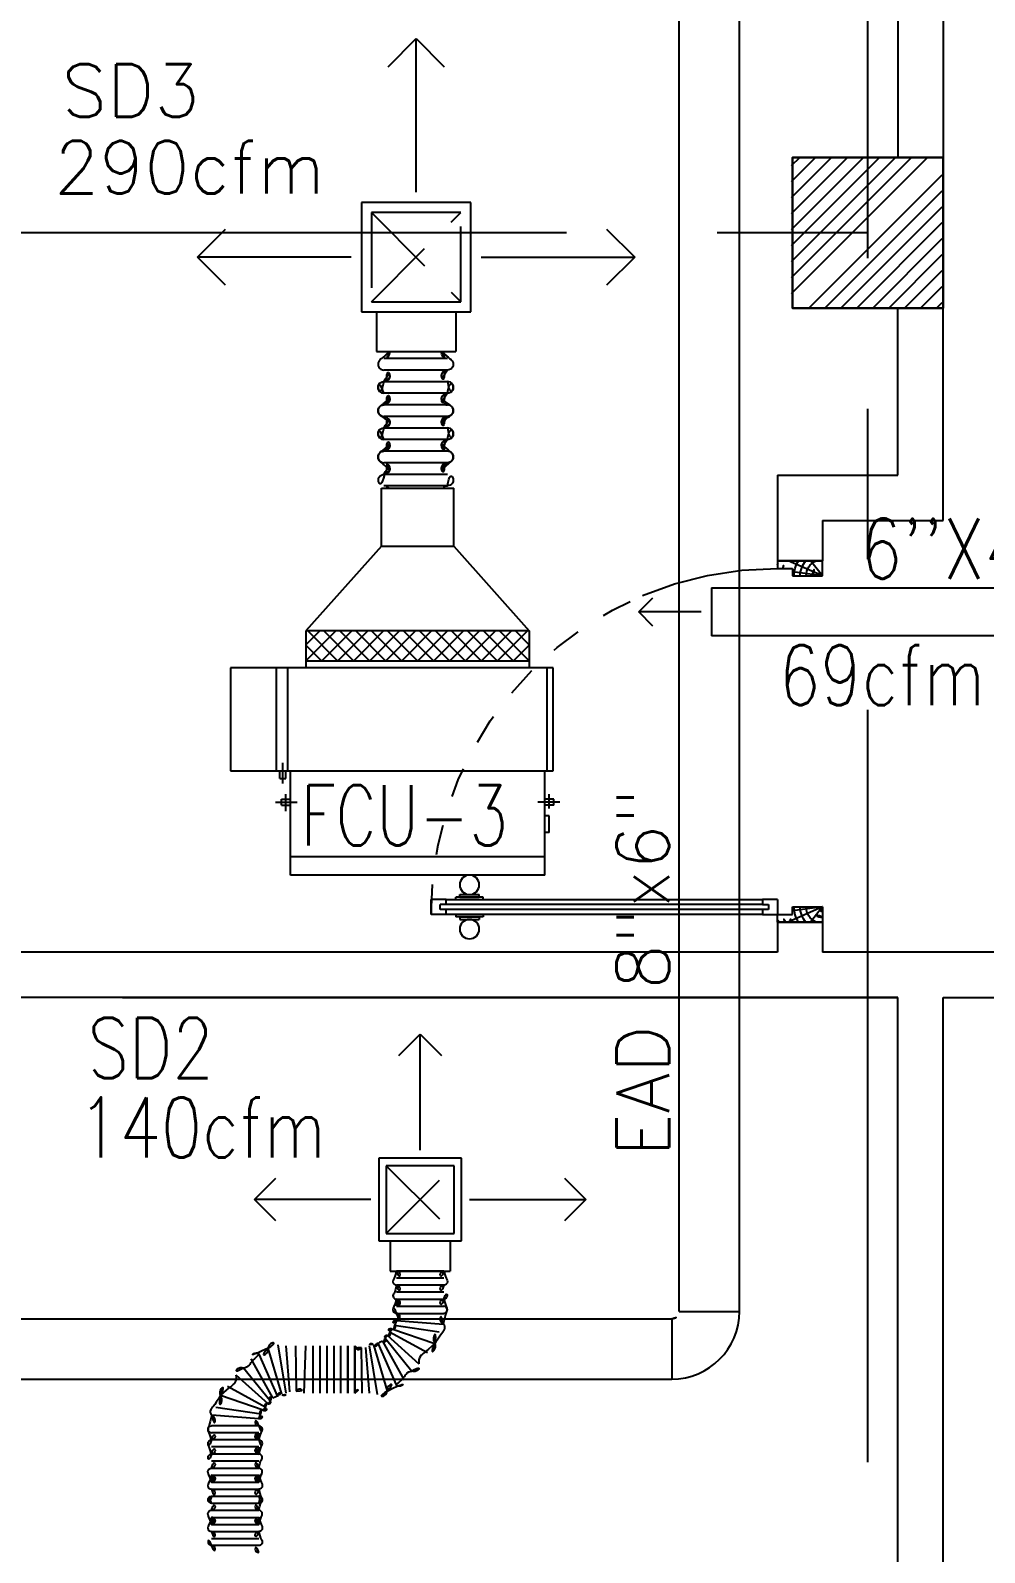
# Model space of a CAD drawing. Extents: x 417866231.7 to 417866328.5, y 43498046.7 to 43498124.2.
# Drawn here: x 417866269.3 to 417866272.47, y 43498086.42 to 43498091.48 of the extents above; entities that cross this region are included whole.
import ezdxf

# ---------------------------------------------------------------- set-up
doc = ezdxf.new("R2010")
doc.units = 0
doc.header["$MEASUREMENT"] = 0
doc.linetypes.add('CENTERX2', pattern=[4, 2.5, -0.5, 0.5, -0.5])
doc.linetypes.add('HIDDEN', pattern=[0.375, 0.25, -0.125])
doc.layers.get('0').update_dxf_attribs({"linetype": 'CONTINUOUS'})
for name, color, linetype in [('AXES', 11, 'CENTERX2'), ('COL', 7, 'CONTINUOUS'), ('DOOR', 9, 'CONTINUOUS'), ('DUCT', 6, 'CONTINUOUS'), ('EXDUCT', 10, 'CONTINUOUS'), ('FCU', 6, 'CONTINUOUS'), ('HAT', 11, 'CONTINUOUS'), ('M-AC-FLEX', 7, 'CONTINUOUS'), ('M-EGU.', 2, 'CONTINUOUS'), ('M-TEXT', 2, 'CONTINUOUS'), ('TEXT-A', 2, 'CONTINUOUS'), ('WALL', 9, 'CONTINUOUS')]:
    doc.layers.add(name, color=color, linetype=linetype)
doc.styles.add('ROMANS', font='ROMANS.shx', dxfattribs={"width": 0.6})

# ---------------------------------------------------------------- blocks, each defined once
blk = doc.blocks.new('DOOR100')
at = {"layer": 'DOOR', "color": 7, "linetype": 'ByBlock'}
for p, q in [((-75.00000000011642, 1250), (-74.99999999959255, 1300.000000000029)), ((-75.00000000011642, 1300), (-25.00000000011642, 1300)), ((-25.00000000011642, 1300), (-75.00000000011642, 1300)), ((-58.00000000011642, 1250), (-58.00000000011642, 1270)), ((-42.00000000011642, 1270), (-58.00000000011642, 1270)), ((-42.00000000011642, 1250), (-42.00000000011642, 1270)), ((-25.00000000011642, 1250), (-25.00000000011642, 1300)), ((-82.20000000018626, 1127.642457221402), (-82.20000000018626, 1217.642457221402)), ((-75.00000000011642, 1217.642457221402), (-82.20000000018626, 1217.642457221402)), ((-58.00000000011642, 1250), (-75.00000000011642, 1250)), ((-25.00000000011642, 1250), (-42.00000000011642, 1250)), ((-25.00000000011642, 1217.642457221402), (-17.80000000004657, 1217.642457221402)), ((-17.80000000004657, 1127.642457221402), (-17.80000000004657, 1217.642457221402)), ((-91.20000000018626, 1205.042457221396), (-91.20000000018626, 1140.242457221408)), ((-82.20000000018626, 1205.042457221396), (-91.20000000018626, 1205.042457221396)), ((-82.20000000018626, 1205.042457221396), (-82.20000000018626, 1140.242457221408)), ((-17.80000000004657, 1205.042457221396), (-17.80000000004657, 1140.242457221408)), ((-17.80000000004657, 1205.042457221396), (-8.800000000046566, 1205.042457221396)), ((-8.800000000046566, 1205.042457221396), (-8.800000000046566, 1140.242457221408)), ((-82.20000000018626, 1140.242457221408), (-91.20000000018626, 1140.242457221408)), ((-75.00000000011642, 1127.642457221402), (-82.20000000018626, 1127.642457221402)), ((-25.00000000011642, 1127.642457221402), (-17.80000000004657, 1127.642457221402)), ((-17.80000000004657, 1140.242457221408), (-8.800000000046566, 1140.242457221408)), ((-75, 200), (-58, 200)), ((-75, 150), (-75, 200)), ((-58, 200), (-58, 180)), ((-58, 180), (-42, 180)), ((-42, 200), (-25, 200)), ((-42, 180), (-42, 200)), ((-25, 200), (-25, 150)), ((-1200, 0), (-1200, 150)), ((-1200, 150), (-1175, 150)), ((-1200, 150), (-1200, 0)), ((-1150, 0), (-1200, 113.7099299924448)), ((-1175, 150), (-1175, 100)), ((-75, 150), (-25, 150)), ((-50, 0), (0, 113.7099299924448)), ((0, 150), (-25, 150)), ((-25, 150), (-25, 100)), ((0, 0), (0, 150)), ((0, 150), (0, 0)), ((-1175, 100), (-1150, 100)), ((-1150, 0), (-1163.357286043465, 100)), ((-1150, 100), (-1150, 0)), ((-50, 100), (-50, 0)), ((-50, 0), (-36.64271395653486, 100)), ((-25, 100), (-50, 100)), ((-1150, 0), (-1200, 40.1457343158545)), ((-1150, 0), (-1200, 0)), ((-50, 0), (0, 40.1457343158545)), ((-50, 0), (0, 0))]:
    blk.add_line(p, q, dxfattribs=at)
at = {"layer": 'DOOR', "linetype": 'ByBlock'}
for p, q in [((-75.00000000011642, 1250), (-75, 200)), ((-58, 200), (-58.00000000011642, 1250)), ((-42, 200), (-42.00000000011642, 1250)), ((-25, 200), (-25.00000000011642, 1250))]:
    blk.add_line(p, q, dxfattribs=at)
at = {"layer": 'DOOR', "color": 7, "linetype": 'ByBlock'}
for centre in [(-123.5309442150756, 1172.642457221402), (23.53094421490096, 1172.642457221402)]:
    blk.add_circle(centre, 32.39999999998526, dxfattribs=at)
at = {"layer": 'DOOR', "linetype": 'HIDDEN', "ltscale": 0.5}
blk.add_arc((-24.99999999965075, 149.9999999994106), 1150.000000000618, 90, 179.9999999995831, dxfattribs=at)
at = {"layer": 'DOOR', "color": 7, "linetype": 'ByBlock'}
for centre, radius, start, end in [((-1150, 0), 154.4019578127773, 103.7142292212167, 108.8947114515936), ((-1150, 0), 134.4019578127773, 100.7199763555959, 111.8401506085482), ((-50, 0), 134.4019578127773, 68.15984939145177, 79.28002364440412), ((-50, 0), 114.4019578127773, 64.0838418833441, 77.3774258719247), ((-50, 0), 154.4019578127773, 71.10528854840643, 76.28577077878333), ((-1150, 0), 94.40195781277725, 90, 121.981811965689), ((-1150, 0), 74.40195781277725, 90, 132.2235735847074), ((-1150, 0), 54.40195781277725, 90, 156.7926171089788), ((-50, 0), 94.40195781277725, 58.01818803431096, 90), ((-50, 0), 74.40195781277725, 47.7764264152926, 90), ((-50, 0), 54.40195781277725, 23.20738289102122, 90), ((-1150, 0), 34.40195781277725, 90, 180), ((-1150, 0), 14.40195781277725, 90, 180), ((-50, 0), 34.40195781277725, 0, 90), ((-50, 0), 14.40195781277725, 0, 90)]:
    blk.add_arc(centre, radius, start, end, dxfattribs=at)
blk = doc.blocks.new('*X77')
at = {"color": 0}
for p, q in [((227928.5557043091, 155538.4989803363), (228379.7906977845, 155989.7339738117)), ((227928.5557043091, 155591.5319889253), (228326.7576891955, 155989.7339738117)), ((227928.5557043091, 155644.5649975143), (228273.7246806065, 155989.7339738117)), ((227928.5557043091, 155697.5980061032), (228220.6916720175, 155989.7339738117)), ((227928.5557043091, 155750.6310146922), (228167.6586634285, 155989.7339738117)), ((227928.5557043091, 155803.6640232812), (228114.6256548395, 155989.7339738117)), ((227928.5557043091, 155856.6970318703), (228061.5926462505, 155989.7339738117)), ((227928.5557043091, 155909.7300404592), (228008.5596376615, 155989.7339738117)), ((227928.5557043091, 155962.7630490482), (227955.5266290726, 155989.7339738117)), ((227985.8567149625, 155489.7339738117), (228428.5557043091, 155932.4329631583)), ((228038.8897235514, 155489.7339738117), (228428.555704309, 155879.3999545693)), ((228091.9227321404, 155489.7339738117), (228428.555704309, 155826.3669459803)), ((228144.9557407294, 155489.7339738117), (228428.555704309, 155773.3339373913)), ((228197.9887493184, 155489.7339738117), (228428.555704309, 155720.3009288023)), ((228251.0217579074, 155489.7339738117), (228428.555704309, 155667.2679202133)), ((228304.0547664964, 155489.7339738117), (228428.555704309, 155614.2349116243)), ((228357.0877750854, 155489.7339738117), (228428.555704309, 155561.2019030353)), ((228410.1207836744, 155489.7339738117), (228428.555704309, 155508.1688944463))]:
    blk.add_line(p, q, dxfattribs=at)
blk = doc.blocks.new('COL50')
at = {"layer": 'COL'}
blk.add_lwpolyline([(-249.9999999999709, 250), (-249.9999999999418, -250), (250, -250), (249.9999999999709, 250)], close=True, dxfattribs=at)
blk = doc.blocks.new('*X29')
at = {"color": 0}
for p, q in [((16890.47746209932, -2466.570672882412), (16943.4517006644, -2413.596434317336)), ((16890.47746209932, -2519.603681471403), (16990.47746209933, -2419.603681471401)), ((16990.47746209933, -2512.466117304769), (16891.6077791119, -2413.596434317336)), ((16990.47746209933, -2459.433108715778), (16944.64078770089, -2413.596434317336)), ((16990.47746209933, -2565.49912589376), (16890.47746209932, -2465.499125893757)), ((16890.47746209932, -2572.636690060394), (16990.47746209933, -2472.636690060392)), ((16990.47746209933, -2618.532134482751), (16890.47746209932, -2518.532134482748)), ((16890.47746209932, -2625.669698649385), (16990.47746209933, -2525.669698649383)), ((16990.47746209933, -2671.565143071742), (16890.47746209932, -2571.565143071739)), ((16890.47746209932, -2678.702707238376), (16990.47746209933, -2578.702707238374)), ((16990.47746209933, -2724.598151660733), (16890.47746209932, -2624.59815166073)), ((16890.47746209932, -2731.735715827367), (16990.47746209933, -2631.735715827365)), ((16990.47746209933, -2777.631160249724), (16890.47746209932, -2677.631160249721)), ((16890.47746209932, -2784.768724416358), (16990.47746209933, -2684.768724416357)), ((16990.47746209933, -2830.664168838715), (16890.47746209932, -2730.664168838713)), ((16890.47746209932, -2837.801733005349), (16990.47746209933, -2737.801733005348)), ((16990.47746209933, -2883.697177427706), (16890.47746209932, -2783.697177427704)), ((16890.47746209932, -2890.83474159434), (16990.47746209933, -2790.834741594339)), ((16990.47746209933, -2936.730186016697), (16890.47746209932, -2836.730186016694)), ((16890.47746209932, -2943.867750183331), (16990.47746209933, -2843.86775018333)), ((16990.47746209933, -2989.763194605689), (16890.47746209932, -2889.763194605686)), ((16890.47746209932, -2996.900758772323), (16990.47746209933, -2896.900758772321)), ((16990.47746209933, -3042.796203194679), (16890.47746209932, -2942.796203194677)), ((16890.47746209932, -3049.933767361314), (16990.47746209933, -2949.933767361312)), ((16990.47746209933, -3095.82921178367), (16890.47746209932, -2995.829211783668)), ((16890.47746209932, -3102.966775950305), (16990.47746209933, -3002.966775950303)), ((16990.47746209933, -3148.862220372662), (16890.47746209932, -3048.862220372659)), ((16891.53081232129, -3154.946434317336), (16990.47746209933, -3055.999784539294)), ((16943.52866745501, -3154.946434317336), (16890.47746209932, -3101.89522896165)), ((16944.56382091028, -3154.946434317336), (16990.47746209933, -3109.032793128285))]:
    blk.add_line(p, q, dxfattribs=at)
blk = doc.blocks.new('WHE06')
at = {"color": 3}
for p, q in [((688.9750000238419, 621.5), (346.0749999880791, 621.5)), ((346.0749999880791, 621.5), (346.0749999880791, 469.1000000014901)), ((688.9750000238419, 469.1000000014901), (688.9750000238419, 621.5)), ((242.1000000238419, 472.1842434704304), (242.1000000238419, 399.4801759719849)), ((321.0749999880791, 457.6499999985099), (321.0749999880791, 437.6499999985099)), ((321.0749999880791, 457.6499999985099), (346.0749999880791, 457.6499999985099)), ((60.32499998807907, -422.25), (60.32499998807907, 422.25)), ((212.2971614003181, 437.25), (269.0589052438736, 437.25)), ((232.1000000238419, 452.25), (232.1000000238419, 422.25)), ((232.1000000238419, 452.25), (252.1000000238419, 452.25)), ((252.1000000238419, 452.25), (252.1000000238419, 422.25)), ((304.9940044879913, 447.6499999985099), (373.2827185988426, 447.6499999985099)), ((321.0749999880791, 437.6499999985099), (346.0749999880791, 437.6499999985099)), ((346.0749999880791, 430.4178223386407), (688.9750000238419, 430.4178223386407)), ((811.1999999880791, 370.6749999970198), (688.9750000238419, 370.6749999970198)), ((711.1999999880791, -370.6749999970198), (711.1999999880791, 370.6749999970198)), ((811.1999999880791, -370.6749999970198), (811.1999999880791, 370.6749999970198)), ((242.1000000238419, -472.1842434704304), (242.1000000238419, -399.4801759719849)), ((811.1999999880791, -370.6749999970198), (688.9750000238419, -370.6749999970198)), ((141.6357128024101, -437.25), (141.6357128024101, -422.25)), ((141.6357128024101, -437.25), (196.5700032711029, -437.25)), ((196.5700032711029, -437.25), (196.5700032711029, -422.25)), ((221.3790392279625, -437.25), (269.0589052438736, -437.25)), ((232.1000000238419, -452.25), (232.1000000238419, -422.25)), ((232.1000000238419, -452.25), (252.1000000238419, -452.25)), ((252.1000000238419, -452.25), (252.1000000238419, -422.25)), ((346.0749999880791, -430.4178223386407), (688.9750000238419, -430.4178223386407))]:
    blk.add_line(p, q, dxfattribs=at)
at = {"color": 6}
for p, q in [((346.0749999880791, 469.1000000014901), (346.0749999880791, -450.8250000029802)), ((688.9750000238419, 469.1000000014901), (346.0749999880791, 469.1000000014901)), ((688.9750000238419, -450.8250000029802), (688.9750000238419, 469.1000000014901)), ((0, -422.25), (0, 422.25)), ((0, 422.25), (346.0749999880791, 422.25)), ((0, -422.25), (346.0749999880791, -422.25)), ((346.0749999880791, -450.8250000029802), (688.9750000238419, -450.8250000029802))]:
    blk.add_line(p, q, dxfattribs=at)
at = {"color": 11}
blk.add_blockref('*X29', (-16179.27746212482, 2784.271434314549), dxfattribs=at)

msp = doc.modelspace()

# ---------------------------------------------------------------- linework, layer by layer
at = {"layer": 'AXES'}
for p, q in [((417866272.0786051, 43498046.72449277), (417866272.0786051, 43498123.53716789)), ((417866307.0786051, 43498090.80878641), (417866239.0386051, 43498090.80878641))]:
    msp.add_line(p, q, dxfattribs=at)
at = {"layer": 'DUCT'}
for p, q in [((417866270.4636414, 43498089.76765302), (417866270.4636414, 43498089.96013546)), ((417866270.4636414, 43498089.96013546), (417866270.7036414, 43498089.96013546)), ((417866270.7036414, 43498089.76765302), (417866270.7036414, 43498089.96013546)), ((417866270.4636414, 43498089.76765302), (417866270.2129664, 43498089.486217)), ((417866270.4636414, 43498089.76765302), (417866270.7036414, 43498089.76765302)), ((417866270.7036414, 43498089.76765302), (417866270.9543164, 43498089.486217)), ((417866271.5602343, 43498089.62962957), (417866272.9103237, 43498089.62962957)), ((417866272.9903237, 43498089.46962956), (417866271.5602343, 43498089.46962956))]:
    msp.add_line(p, q, dxfattribs=at)
at = {"layer": 'DUCT', "linetype": 'ByBlock'}
msp.add_line((417866271.5602343, 43498089.62962957), (417866271.5602343, 43498089.46962956), dxfattribs=at)
at = {"layer": 'EXDUCT', "linetype": 'ByBlock'}
for p, q in [((417866271.4526558, 43498087.22568685), (417866271.4526558, 43498105.65864988)), ((417866271.6526557, 43498087.22568685), (417866271.6526557, 43498105.55864987)), ((417866271.4526557, 43498087.22568685), (417866271.6526557, 43498087.22568686)), ((417866267.7581871, 43498087.20068684), (417866271.4276557, 43498087.20068684)), ((417866271.4276556, 43498087.20068684), (417866271.4276558, 43498087.00068685)), ((417866267.7581871, 43498087.00068684), (417866271.4276557, 43498087.00068685))]:
    msp.add_line(p, q, dxfattribs=at)
for radius in [0.025, 0.225]:
    msp.add_arc((417866271.4276557, 43498087.22568685), radius, 270, 0, dxfattribs=at)
at = {"layer": 'M-AC-FLEX', "color": 11}
for p, q in [((417866270.6827056, 43498090.39140414), (417866270.4717118, 43498090.39140414)), ((417866270.6827056, 43498090.35308789), (417866270.4717118, 43498090.35308789)), ((417866270.6827056, 43498090.35308789), (417866270.4717118, 43498090.35308789)), ((417866270.6827056, 43498090.31408792), (417866270.4717118, 43498090.31408792)), ((417866270.6827056, 43498090.31408792), (417866270.4717118, 43498090.31408792)), ((417866270.6827056, 43498090.27645891), (417866270.4717118, 43498090.27645891)), ((417866270.6827056, 43498090.27645891), (417866270.4717118, 43498090.27645891)), ((417866270.6827056, 43498090.23745894), (417866270.4717118, 43498090.23745894)), ((417866270.6827056, 43498090.23745894), (417866270.4717118, 43498090.23745894)), ((417866270.6827056, 43498090.23745894), (417866270.4717118, 43498090.23745894)), ((417866270.6827056, 43498090.23745888), (417866270.4717118, 43498090.23745888)), ((417866270.6827056, 43498090.19914275), (417866270.4717118, 43498090.19914275)), ((417866270.6827056, 43498090.19914269), (417866270.4717118, 43498090.19914269)), ((417866270.6827056, 43498090.19914269), (417866270.4717118, 43498090.19914269)), ((417866270.6827056, 43498090.19914269), (417866270.4717118, 43498090.19914269)), ((417866270.6827056, 43498090.16014271), (417866270.4717118, 43498090.16014271)), ((417866270.6827056, 43498090.16014271), (417866270.4717118, 43498090.16014271)), ((417866270.6827056, 43498090.1225137), (417866270.4717118, 43498090.1225137)), ((417866270.6827056, 43498090.1225137), (417866270.4717118, 43498090.1225137)), ((417866270.6827056, 43498090.08351373), (417866270.4717118, 43498090.08351373)), ((417866270.6827056, 43498090.08351373), (417866270.4717118, 43498090.08351373)), ((417866270.6827056, 43498090.08351373), (417866270.4717118, 43498090.08351373)), ((417866270.6827056, 43498090.04519748), (417866270.4717118, 43498090.04519748)), ((417866270.6827056, 43498090.04519748), (417866270.4717118, 43498090.04519748)), ((417866270.6827056, 43498090.04519748), (417866270.4717118, 43498090.04519748)), ((417866270.6827056, 43498090.0061975), (417866270.4717118, 43498090.0061975)), ((417866270.6827056, 43498090.0061975), (417866270.4717118, 43498090.0061975)), ((417866270.6827056, 43498089.9685685), (417866270.4717118, 43498089.9685685)), ((417866270.6827056, 43498089.9685685), (417866270.4717118, 43498089.9685685)), ((417866270.6707233, 43498087.35959861), (417866270.5137082, 43498087.35959861)), ((417866270.6707233, 43498087.35959855), (417866270.5137082, 43498087.35959855)), ((417866270.6707233, 43498087.33613602), (417866270.5137082, 43498087.33613602)), ((417866270.6707233, 43498087.33613596), (417866270.5137082, 43498087.33613596)), ((417866270.6707233, 43498087.31267349), (417866270.5137082, 43498087.31267349)), ((417866270.6707233, 43498087.28921089), (417866270.5137082, 43498087.28921089)), ((417866270.5135025, 43498087.26615784), (417866270.6705176, 43498087.26615784)), ((417866270.5135025, 43498087.24269525), (417866270.6705176, 43498087.24269525)), ((417866270.5057628, 43498087.18024693), (417866270.6556872, 43498087.15817139)), ((417866270.5135025, 43498087.21923272), (417866270.6705176, 43498087.21923272)), ((417866270.5135025, 43498087.19577024), (417866270.6697161, 43498087.18377725)), ((417866270.4669014, 43498087.12679771), (417866270.5390025, 43498086.99718819)), ((417866270.476706, 43498087.13515971), (417866270.5647663, 43498087.02719901)), ((417866270.4824688, 43498087.1463329), (417866270.5883073, 43498087.05132941)), ((417866270.4906162, 43498087.15806726), (417866270.6169582, 43498087.08873103)), ((417866270.4986241, 43498087.16740028), (417866270.6412338, 43498087.1190208)), ((417866270.1182037, 43498086.94520179), (417866270.0574335, 43498087.08308492)), ((417866270.1327852, 43498086.95058534), (417866270.0869328, 43498087.10362086)), ((417866270.1474022, 43498086.95363376), (417866270.120352, 43498087.11492697)), ((417866270.1597315, 43498086.95858399), (417866270.1473088, 43498087.11103699)), ((417866270.1777048, 43498087.11103699), (417866270.1800578, 43498086.96066502)), ((417866270.2118191, 43498087.11103728), (417866270.205703, 43498086.95402219)), ((417866270.2352815, 43498087.11103728), (417866270.2352815, 43498086.9540222)), ((417866270.2352816, 43498087.11103728), (417866270.2352816, 43498086.95402219)), ((417866270.2587441, 43498087.11103728), (417866270.2587441, 43498086.95402219)), ((417866270.2822066, 43498087.11103728), (417866270.2822066, 43498086.95402219)), ((417866270.3056692, 43498087.11103728), (417866270.3056692, 43498086.95402219)), ((417866270.3287222, 43498086.9538165), (417866270.3287222, 43498087.11083158)), ((417866270.3521848, 43498086.9538165), (417866270.3521848, 43498087.11083158)), ((417866270.3521848, 43498087.11083154), (417866270.3521848, 43498086.95381651)), ((417866270.3756473, 43498086.9538165), (417866270.3756473, 43498087.11083158)), ((417866270.3756474, 43498087.11083154), (417866270.3756474, 43498086.95381651)), ((417866270.3991099, 43498086.95381651), (417866270.3970478, 43498087.10418848)), ((417866270.4101498, 43498087.10626952), (417866270.4225725, 43498086.95381651)), ((417866270.422479, 43498087.11121974), (417866270.4495293, 43498086.94992653)), ((417866270.4370961, 43498087.11426816), (417866270.4829485, 43498086.96123264)), ((417866270.4516776, 43498087.11965171), (417866270.5124478, 43498086.98176859)), ((417866270.0931753, 43498086.9296938), (417866270.005115, 43498087.0376545)), ((417866270.1029798, 43498086.93805579), (417866270.0308787, 43498087.06766532)), ((417866270.0792651, 43498086.90678624), (417866269.9529231, 43498086.97612248)), ((417866270.0874124, 43498086.91852061), (417866269.981574, 43498087.01352409)), ((417866270.0712571, 43498086.89745323), (417866269.9286474, 43498086.94583271)), ((417866270.0563787, 43498086.86908326), (417866269.9001651, 43498086.88107625)), ((417866270.0641184, 43498086.88460658), (417866269.9141941, 43498086.90668211)), ((417866270.0563787, 43498086.84562079), (417866269.8993636, 43498086.84562079)), ((417866270.0563787, 43498086.82215825), (417866269.8993636, 43498086.82215825)), ((417866270.0563787, 43498086.79869566), (417866269.8993636, 43498086.79869566)), ((417866270.0563787, 43498086.77523313), (417866269.8993636, 43498086.77523313)), ((417866269.8991579, 43498086.72871748), (417866270.056173, 43498086.72871748)), ((417866270.0563787, 43498086.75177053), (417866269.8993636, 43498086.75177053)), ((417866269.8991579, 43498086.70525489), (417866270.056173, 43498086.70525489)), ((417866269.8991579, 43498086.68179242), (417866270.056173, 43498086.68179242)), ((417866269.8991579, 43498086.68179236), (417866270.056173, 43498086.68179236)), ((417866269.8991579, 43498086.65832982), (417866270.056173, 43498086.65832982)), ((417866269.8991579, 43498086.65832976), (417866270.056173, 43498086.65832976)), ((417866269.8991579, 43498086.63486729), (417866270.056173, 43498086.63486729)), ((417866269.8991579, 43498086.61140469), (417866270.056173, 43498086.61140469)), ((417866269.8991579, 43498086.58835355), (417866270.056173, 43498086.58835355)), ((417866269.8991579, 43498086.56489096), (417866270.056173, 43498086.56489096)), ((417866269.8991579, 43498086.54142848), (417866270.056173, 43498086.54142848)), ((417866269.8991579, 43498086.54142842), (417866270.056173, 43498086.54142842)), ((417866269.8991579, 43498086.51796589), (417866270.056173, 43498086.51796589)), ((417866269.8991579, 43498086.51796583), (417866270.056173, 43498086.51796583)), ((417866269.8991579, 43498086.49450336), (417866270.056173, 43498086.49450336)), ((417866269.8991579, 43498086.47104076), (417866270.056173, 43498086.47104076)), ((417866270.0563787, 43498086.44798771), (417866269.8993636, 43498086.44798771))]:
    msp.add_line(p, q, dxfattribs=at)
at = {"layer": 'M-AC-FLEX'}
for points in [[(417866270.490854, 43498090.41462224, -0.4715888114901708), (417866270.4717118, 43498090.39140414, 1.018005099723095), (417866270.4717118, 43498090.35308789)], [(417866270.6635634, 43498090.41462224, 0.4715888114901708), (417866270.6827056, 43498090.39140414, -1.01800509972273), (417866270.6827056, 43498090.35308789)], [(417866270.4710247, 43498090.31477504, 1.00000155094459), (417866270.4717118, 43498090.27645891)], [(417866270.4710247, 43498090.27577179, -1.00000155094459), (417866270.4717118, 43498090.31408792)], [(417866270.6827056, 43498090.3147751, -1.017916123276695), (417866270.6827056, 43498090.27645891)], [(417866270.6827056, 43498090.27577173, 1.017916123276695), (417866270.6827056, 43498090.31408792)], [(417866270.4911889, 43498090.25601678, -0.4001271029227301), (417866270.4717118, 43498090.23745894, 1.018005099723095), (417866270.4717118, 43498090.19914269)], [(417866270.4911889, 43498090.18058484, 0.4001271029227301), (417866270.4717118, 43498090.19914269, -1.018005099723095), (417866270.4717118, 43498090.23745894)], [(417866270.4717118, 43498090.23745888, 0.4001280584015855), (417866270.4911889, 43498090.25601678, 0.4001280584015855)], [(417866270.6827056, 43498090.23745888, -0.4001280584015855), (417866270.6632285, 43498090.25601678, -0.4001280584015855)], [(417866270.6632285, 43498090.25601678, 0.4001271029227301), (417866270.6827056, 43498090.23745894, -1.01800509972273), (417866270.6827056, 43498090.19914269)], [(417866270.6632285, 43498090.18058484, -0.4001271029227301), (417866270.6827056, 43498090.19914269, 1.01800509972273), (417866270.6827056, 43498090.23745894)], [(417866270.4710247, 43498090.16082983, 1.00000155094459), (417866270.4717118, 43498090.1225137)], [(417866270.4710247, 43498090.12182658, -1.00000155094459), (417866270.4717118, 43498090.16014271)], [(417866270.4717118, 43498090.19914275, -0.4001280584015855), (417866270.4911889, 43498090.18058484, -0.4001280584015855)], [(417866270.6827056, 43498090.19914275, 0.4001280584015855), (417866270.6632285, 43498090.18058484, 0.4001280584015855)], [(417866270.6827056, 43498090.16082989, -1.017916123276695), (417866270.6827056, 43498090.1225137)], [(417866270.6827056, 43498090.12182652, 1.017916123276695), (417866270.6827056, 43498090.16014271)], [(417866270.490854, 43498090.10673182, -0.4715888114901708), (417866270.4717118, 43498090.08351373, 1.018005099723095), (417866270.4717118, 43498090.04519748)], [(417866270.490854, 43498090.02197938, 0.4715888114901708), (417866270.4717118, 43498090.04519748, -1.018005099723095), (417866270.4717118, 43498090.08351373)], [(417866270.6635634, 43498090.10673182, 0.4715888114901708), (417866270.6827056, 43498090.08351373, -1.01800509972273), (417866270.6827056, 43498090.04519748)], [(417866270.6635634, 43498090.02197938, -0.4715888114901708), (417866270.6827056, 43498090.04519748, 1.01800509972273), (417866270.6827056, 43498090.08351373)], [(417866270.4733381, 43498090.00615571, 1.018605234360993), (417866270.4717118, 43498089.9685685)], [(417866270.6825463, 43498089.96850611, 1.034780551022943), (417866270.6827056, 43498090.0061975)], [(417866270.5137082, 43498087.35959861, -0.9999999999999997), (417866270.5137082, 43498087.33613596, 0.9999999999999997), (417866270.5137082, 43498087.31267355, -1), (417866270.5137082, 43498087.28921089, 1.018005099723095), (417866270.5137082, 43498087.26615975)], [(417866270.5137082, 43498087.35959861, -1), (417866270.5137082, 43498087.33613596, 0.204245412882461), (417866270.5052447, 43498087.33252821, 0.204245412882461)], [(417866270.5052447, 43498087.33252821, -0.204245412882461), (417866270.5137082, 43498087.33613596)], [(417866270.6707233, 43498087.35959861, 1), (417866270.6707233, 43498087.33613596, -0.9999999999999997), (417866270.6707233, 43498087.31267355, 0.9999999999999997), (417866270.6707233, 43498087.28921089, -0.008922227067377475), (417866270.6711347, 43498087.28921089, -0.008922227067377475)], [(417866270.6707233, 43498087.35959861, 1), (417866270.6707233, 43498087.33613596, -0.204245412882461), (417866270.6791868, 43498087.33252821, -0.204245412882461)], [(417866270.6791868, 43498087.33252821, 0.204245412882461), (417866270.6707233, 43498087.33613596)], [(417866270.6705176, 43498087.2661579, 0.9998379277357049), (417866270.670929, 43498087.28921274)], [(417866270.5135025, 43498087.2661579, -1), (417866270.5135025, 43498087.24269537, 0.9999999999999997), (417866270.5135025, 43498087.21923272)], [(417866270.5135025, 43498087.21923272, -1), (417866270.5135025, 43498087.24269537)], [(417866270.5135025, 43498087.24269537, 1), (417866270.5135025, 43498087.2661579)], [(417866270.6697161, 43498087.18377731, -0.6615783930473179), (417866270.6705176, 43498087.21923272, 0.9999999999999997), (417866270.6705176, 43498087.24269537)], [(417866270.6705176, 43498087.2661579, 1), (417866270.6705176, 43498087.24269537, -0.9999999999999997), (417866270.6705176, 43498087.21923272)], [(417866270.670929, 43498087.2661579, -0.004461024754221227), (417866270.6707233, 43498087.26615975)], [(417866270.5137934, 43498087.19576661, 0.8795186256916419), (417866270.5057628, 43498087.18024699, -1.034976402134338), (417866270.4986241, 43498087.16740028)], [(417866270.5135025, 43498087.21923272, -0.9874952921248068), (417866270.5137934, 43498087.19576661, -0.6067944643373333)], [(417866270.6416124, 43498087.11890206, -0.5624423143818801), (417866270.6556872, 43498087.15817145, 0.8035913462615775), (417866270.6697161, 43498087.18377731)], [(417866270.4669014, 43498087.12679765, 0.8502721617339409), (417866270.4511349, 43498087.12276343, -1.072461327911159), (417866270.4361646, 43498087.11587868)], [(417866270.4811625, 43498087.14705125, 0.6981972938900255), (417866270.476706, 43498087.13515971, -1.180405310186322), (417866270.4669014, 43498087.12679765)], [(417866270.4986241, 43498087.16740028, 1.125229476541332), (417866270.4906162, 43498087.1580672, -1.125109979971999), (417866270.4811625, 43498087.14705125, -0.8939543854193712)], [(417866270.0869328, 43498087.10362086, -0.6527634990281133), (417866270.0574335, 43498087.08308486, 0.7640765146034335), (417866270.0308787, 43498087.0676652, -0.4285672725861293), (417866270.005115, 43498087.0376545, 0.6960926082544788), (417866269.981574, 43498087.01352409)], [(417866270.0869328, 43498087.10362086, -0.66504159873545), (417866270.120352, 43498087.11492691)], [(417866270.1204001, 43498087.1146398, 0.5759394280693508), (417866270.1473088, 43498087.11103687, -0.771897795905561), (417866270.1777048, 43498087.11103687)], [(417866270.2118191, 43498087.11108915, -0.6877603991413705), (417866270.1777048, 43498087.11103687, 0.771897795905561), (417866270.1473088, 43498087.11103687)], [(417866270.1777048, 43498087.11103687, 0.6877601807415732), (417866270.2118191, 43498087.11108915)], [(417866270.2352816, 43498087.11103728, 1), (417866270.211819, 43498087.11103728)], [(417866270.2587441, 43498087.11103728, -1), (417866270.2352816, 43498087.11103728, 0.001126991526556264), (417866270.2352815, 43498087.11109017, 0.001126991526556264)], [(417866270.2587441, 43498087.11103728, -1), (417866270.2822067, 43498087.11103728)], [(417866270.3056692, 43498087.11103728, -1), (417866270.2822067, 43498087.11103728, 0.9999999999999997), (417866270.2587441, 43498087.11103728)], [(417866270.2822067, 43498087.11103728, 1), (417866270.3056692, 43498087.11103728)], [(417866270.3756473, 43498087.11083158, 1), (417866270.3521849, 43498087.11083158, -1), (417866270.3287222, 43498087.11083158, 1.018005099723095), (417866270.3056711, 43498087.11083158)], [(417866270.3521848, 43498087.11086885, -0.9986194377822735), (417866270.3756474, 43498087.11083148)], [(417866270.3970478, 43498087.10418842, -0.7366527042480485), (417866270.3756474, 43498087.11083154, 0.9999999999999997), (417866270.3521848, 43498087.11083154)], [(417866270.3521848, 43498087.11083154, -1), (417866270.3756474, 43498087.11083154)], [(417866270.3756474, 43498087.11083154, 0.6067944643373333), (417866270.3941069, 43498087.10122154, 0.6067944643373333)], [(417866270.4101498, 43498087.10626952, 0.6358369232681167), (417866270.3970478, 43498087.10418842, 0.7241608813488177)], [(417866270.4361646, 43498087.11587868, 0.7889296185133154), (417866270.4225117, 43498087.11048696, -1.030272386508582), (417866270.4101498, 43498087.10626952)], [(417866270.6412338, 43498087.1190208, -0.6044365867371791), (417866270.6169582, 43498087.08873103, 0.4979927686968896), (417866270.5883073, 43498087.05132941)], [(417866270.4829485, 43498086.96123264, -0.6527634990281133), (417866270.5124478, 43498086.98176865, 0.7640765146034335), (417866270.5390025, 43498086.99718831, -0.4285672725861293), (417866270.5647663, 43498087.02719901, 0.6960926082544788), (417866270.5883073, 43498087.05132941)], [(417866269.9286474, 43498086.94583271, -0.6044365867371791), (417866269.9529231, 43498086.97612248, 0.4979927686968896), (417866269.981574, 43498087.01352409)], [(417866269.9282689, 43498086.94595144, -0.5624423143818801), (417866269.9141941, 43498086.90668205, 0.8035913462615775), (417866269.9001651, 43498086.88107619)], [(417866270.0887188, 43498086.91780225, 0.6981972938900255), (417866270.0931753, 43498086.9296938, -1.180405310186322), (417866270.1029798, 43498086.93805585)], [(417866270.1029798, 43498086.93805585, 0.8502721617339409), (417866270.1187464, 43498086.94209007, -1.072461327911159), (417866270.1337166, 43498086.94897483)], [(417866270.1337166, 43498086.94897483, 0.7889296185133154), (417866270.1473696, 43498086.95436654, -1.030272386508582), (417866270.1597315, 43498086.95858399)], [(417866270.1597315, 43498086.95858399, 0.4128294207967214), (417866270.1800578, 43498086.96066508, 0.7241608813488177)], [(417866270.1800578, 43498086.96066502, -0.7834927253727514), (417866270.2057029, 43498086.95402219, 0.7932267873587653), (417866270.2352816, 43498086.95402219)], [(417866270.2587441, 43498086.9540222, 1), (417866270.2352816, 43498086.9540222, -0.001126991526556264), (417866270.2352815, 43498086.95396931, -0.001126991526556264)], [(417866270.3056692, 43498086.95402219, 1), (417866270.2822067, 43498086.95402219, -0.9999999999999997), (417866270.2587441, 43498086.95402219)], [(417866270.3056692, 43498086.95402219, 0.9998379277357049), (417866270.3287241, 43498086.95361086)], [(417866270.3056692, 43498086.95361086, -0.004461024754221227), (417866270.3056711, 43498086.9538165)], [(417866270.3756473, 43498086.9538165, -1), (417866270.3521849, 43498086.9538165, 0.9999999999999997), (417866270.3287222, 43498086.9538165, -0.008922227067377475), (417866270.3287222, 43498086.95340516)], [(417866270.3756474, 43498086.95381639, -1), (417866270.3521847, 43498086.95381639)], [(417866270.3991099, 43498086.95381663, 1), (417866270.3756474, 43498086.95381663, -0.9999999999999997), (417866270.3521848, 43498086.95381663)], [(417866270.3521848, 43498086.95381663, 1), (417866270.3756474, 43498086.95381663)], [(417866270.3756474, 43498086.95381663, -1), (417866270.3991099, 43498086.95381663, 0.9999999999999997), (417866270.4225725, 43498086.95381663)], [(417866270.3756474, 43498086.95381663, -0.6067944643373333), (417866270.3941069, 43498086.96342663, -0.6067944643373333)], [(417866270.4494811, 43498086.95021371, 0.5759394280693508), (417866270.4225725, 43498086.95381663, -0.9999999999999997), (417866270.3991099, 43498086.95381663)], [(417866270.4829485, 43498086.96123264, -0.66504159873545), (417866270.4495293, 43498086.94992659)], [(417866269.9001651, 43498086.88107619, -0.6615783930473179), (417866269.8993636, 43498086.84562079, 0.9999999999999997), (417866269.8993636, 43498086.82215814)], [(417866270.0560878, 43498086.8690869, 0.8795186256916419), (417866270.0641184, 43498086.88460652, -1.034976402134338), (417866270.0712571, 43498086.89745323)], [(417866270.0712571, 43498086.89745323, 1.125229476541332), (417866270.0792651, 43498086.9067863, -1.125109979971999), (417866270.0887188, 43498086.91780225, -0.8939543854193712)], [(417866269.8993636, 43498086.7986956, 1), (417866269.8993636, 43498086.82215814, -0.9999999999999997), (417866269.8993636, 43498086.84562079)], [(417866270.0563787, 43498086.84562079, -0.9874952921248068), (417866270.0560878, 43498086.8690869, -0.6067944643373333)], [(417866270.0563787, 43498086.7986956, -1), (417866270.0563787, 43498086.82215814, 0.9999999999999997), (417866270.0563787, 43498086.84562079)], [(417866270.0563787, 43498086.82215814, 1), (417866270.0563787, 43498086.7986956)], [(417866270.0563787, 43498086.84562079, -1), (417866270.0563787, 43498086.82215814)], [(417866269.8993639, 43498086.79869566, -3.28694098947849e-06), (417866269.8993636, 43498086.79869566, 0.9999999999999997), (417866269.8993636, 43498086.77523301)], [(417866269.8993636, 43498086.75177047, 1), (417866269.8993636, 43498086.77523301, -0.9999999999999997), (417866269.8993636, 43498086.79869566)], [(417866269.8989523, 43498086.7986956, -0.004461024754221227), (417866269.8991579, 43498086.79869375)], [(417866269.8993636, 43498086.7986956, 0.008765830447769818), (417866269.8989594, 43498086.79869566, 0.008765830447769818)], [(417866270.0563787, 43498086.75177047, -1), (417866270.0563787, 43498086.77523301, 0.9999999999999997), (417866270.0563787, 43498086.79869566)], [(417866270.0563787, 43498086.77523301, 1), (417866270.0563787, 43498086.75177047)], [(417866270.0563787, 43498086.79869566, -1), (417866270.0563787, 43498086.77523301)], [(417866269.8991579, 43498086.65832976, 1), (417866269.8991579, 43498086.68179242, -0.9999999999999997), (417866269.8991579, 43498086.70525483, 0.9999999999999997), (417866269.8991579, 43498086.72871748, -0.008922227067377475), (417866269.8987466, 43498086.72871748, -0.008922227067377475)], [(417866269.8993636, 43498086.75177047, 0.9998379277357049), (417866269.8989523, 43498086.72871564)], [(417866269.8989523, 43498086.75177047, -0.004461024754221227), (417866269.8991579, 43498086.75176863)], [(417866270.056173, 43498086.65832976, -0.9999999999999997), (417866270.056173, 43498086.68179242, 0.9999999999999997), (417866270.056173, 43498086.70525483, -1), (417866270.056173, 43498086.72871748, 1.018005099723095), (417866270.056173, 43498086.75176863)], [(417866269.8991579, 43498086.68179242, -1), (417866269.8991579, 43498086.65832976, 0.9999999999999997), (417866269.8991579, 43498086.63486735, -0.9999999999999997), (417866269.8991579, 43498086.61140469, 0.008922227067377475), (417866269.8987466, 43498086.61140469, 0.008922227067377475)], [(417866269.8991579, 43498086.65832976, 1), (417866269.8991579, 43498086.68179242, -0.204245412882461), (417866269.8906944, 43498086.68540017, -0.204245412882461)], [(417866269.8906944, 43498086.68540017, 0.204245412882461), (417866269.8991579, 43498086.68179242)], [(417866269.8991579, 43498086.68179242, -1), (417866269.8991579, 43498086.65832976, 0.204245412882461), (417866269.8906944, 43498086.65472201, 0.204245412882461)], [(417866270.056173, 43498086.65832976, -1), (417866270.056173, 43498086.68179242, 0.204245412882461), (417866270.0646366, 43498086.68540017, 0.204245412882461)], [(417866270.056173, 43498086.68179242, 1), (417866270.056173, 43498086.65832976, -0.204245412882461), (417866270.0646366, 43498086.65472201, -0.204245412882461)], [(417866270.056173, 43498086.68179242, 0.9999999999999997), (417866270.056173, 43498086.65832976, -0.9999999999999997), (417866270.056173, 43498086.63486735, 1), (417866270.056173, 43498086.61140469, -1.018005099723095), (417866270.056173, 43498086.58835355)], [(417866270.0646366, 43498086.68540017, -0.204245412882461), (417866270.056173, 43498086.68179242)], [(417866269.8906944, 43498086.65472201, -0.204245412882461), (417866269.8991579, 43498086.65832976)], [(417866270.0646366, 43498086.65472201, 0.204245412882461), (417866270.056173, 43498086.65832976)], [(417866269.8991579, 43498086.51796583, 1), (417866269.8991579, 43498086.54142848, -0.9999999999999997), (417866269.8991579, 43498086.5648909, 0.9999999999999997), (417866269.8991579, 43498086.58835355, -0.008922227067377475), (417866269.8987466, 43498086.58835355, -0.008922227067377475)], [(417866269.8993636, 43498086.58876298, -0.9998379277357049), (417866269.8989523, 43498086.61181781)], [(417866269.8993636, 43498086.61140654, 0.9998379277357049), (417866269.8989523, 43498086.5883517)], [(417866269.8993636, 43498086.5883517, -0.9998379277357049), (417866269.8989523, 43498086.61140654)], [(417866269.8993636, 43498086.61099527, 0.9998379277357049), (417866269.8989523, 43498086.58794043)], [(417866270.056173, 43498086.51796583, -0.9999999999999997), (417866270.056173, 43498086.54142848, 0.9999999999999997), (417866270.056173, 43498086.5648909, -1), (417866270.056173, 43498086.58835355, 1.018005099723095), (417866270.056173, 43498086.61140469)], [(417866270.056173, 43498086.61181597, -1.018004838119612), (417866270.056173, 43498086.58876482)], [(417866270.056173, 43498086.58794228, 1.018004838119612), (417866270.056173, 43498086.61099342)], [(417866269.8991579, 43498086.54142848, -1), (417866269.8991579, 43498086.51796583, 0.9999999999999997), (417866269.8991579, 43498086.49450342, -0.9999999999999997), (417866269.8991579, 43498086.47104076, 0.008922227067377475), (417866269.8987466, 43498086.47104076, 0.008922227067377475)], [(417866269.8991579, 43498086.51796583, 1), (417866269.8991579, 43498086.54142848, -0.204245412882461), (417866269.8906944, 43498086.54503623, -0.204245412882461)], [(417866269.8906944, 43498086.54503623, 0.204245412882461), (417866269.8991579, 43498086.54142848)], [(417866269.8991579, 43498086.54142848, -1), (417866269.8991579, 43498086.51796583, 0.204245412882461), (417866269.8906944, 43498086.51435808, 0.204245412882461)], [(417866270.056173, 43498086.51796583, -1), (417866270.056173, 43498086.54142848, 0.204245412882461), (417866270.0646366, 43498086.54503623, 0.204245412882461)], [(417866270.056173, 43498086.54142848, 0.9999999999999997), (417866270.056173, 43498086.51796583, -0.9999999999999997), (417866270.056173, 43498086.49450342, 1), (417866270.056173, 43498086.47104076, -1.018005099723095), (417866270.056173, 43498086.44798962)], [(417866270.056173, 43498086.54142848, 1), (417866270.056173, 43498086.51796583, -0.204245412882461), (417866270.0646366, 43498086.51435808, -0.204245412882461)], [(417866270.0646366, 43498086.54503623, -0.204245412882461), (417866270.056173, 43498086.54142848)], [(417866270.0646366, 43498086.51435808, 0.204245412882461), (417866270.056173, 43498086.51796583)], [(417866269.8993636, 43498086.44798777, -0.9998379277357049), (417866269.8989523, 43498086.47104261)], [(417866269.8989523, 43498086.44798777, 0.004461024754221227), (417866269.8991579, 43498086.44798962)], [(417866269.8993636, 43498086.44798777, -1), (417866269.8993636, 43498086.42452524, 0.001126673975510654), (417866269.8993108, 43498086.42452512, 0.001126673975510654)], [(417866270.0563787, 43498086.42452524, -1), (417866270.0563787, 43498086.44798777)]]:
    msp.add_lwpolyline(points, format="xyb", dxfattribs=at)
for centre, radius, start, end in [((417866270.4717178, 43498090.33358786), 0.0195000009375944, 298.4313697201639, 90.01776873735047), ((417866270.4717178, 43498090.33358786), 0.0195000009375944, 298.4313697201639, 90.01776873735047), ((417866270.4717178, 43498090.33358786), 0.0195000009375944, 269.9822312626495, 61.56863027983614), ((417866270.4717178, 43498090.33358786), 0.0195000009375944, 269.9822312626495, 61.56863027983614), ((417866270.6827056, 43498090.33358786), 0.01949999999998908, 90, 241.5686381154122), ((417866270.6827056, 43498090.33358786), 0.01949999999998908, 118.4313618845878, 270), ((417866270.4717178, 43498090.25695894), 0.0195000009375944, 298.4313697201639, 90.01776873735047), ((417866270.4717178, 43498090.25695894), 0.0195000009375944, 298.4313697201639, 90.01776873735047), ((417866270.4717178, 43498090.25695894), 0.0195000009375944, 269.9822312626495, 61.56863027983614), ((417866270.4717178, 43498090.25695894), 0.0195000009375944, 269.9822312626495, 61.56863027983614), ((417866270.6827056, 43498090.25695894), 0.01949999999998908, 90, 241.5686381154122), ((417866270.6827056, 43498090.25695894), 0.01949999999998908, 118.4313618845878, 270), ((417866270.4717178, 43498090.17964268), 0.0195000009375944, 298.4313697201639, 90.01776873735047), ((417866270.4717178, 43498090.17964268), 0.0195000009375944, 298.4313697201639, 90.01776873735047), ((417866270.4717178, 43498090.17964268), 0.0195000009375944, 269.9822312626495, 61.56863027983611), ((417866270.4717178, 43498090.17964268), 0.0195000009375944, 269.9822312626495, 61.56863027983611), ((417866270.6827056, 43498090.17964268), 0.01949999999998908, 90.00000000000001, 241.5686381154122), ((417866270.6827056, 43498090.17964268), 0.01949999999998908, 118.4313618845878, 270), ((417866270.4717178, 43498090.10301376), 0.0195000009375944, 298.4313697201639, 90.01776873735047), ((417866270.4717178, 43498090.10301376), 0.0195000009375944, 298.4313697201639, 90.01776873735047), ((417866270.4717178, 43498090.10301376), 0.0195000009375944, 269.9822312626495, 61.56863027983611), ((417866270.4717178, 43498090.10301376), 0.0195000009375944, 269.9822312626495, 61.56863027983611), ((417866270.6827056, 43498090.10301376), 0.01949999999998908, 90.00000000000001, 241.5686381154122), ((417866270.6827056, 43498090.10301376), 0.01949999999998908, 118.4313618845878, 270), ((417866270.4717178, 43498090.02569745), 0.0195000009375944, 298.4313697201639, 90.01776873735047), ((417866270.4717178, 43498090.02569745), 0.0195000009375944, 298.4313697201639, 90.01776873735047), ((417866270.4717178, 43498090.02569745), 0.0195000009375944, 269.9822312626495, 61.56863027983611), ((417866270.4717178, 43498090.02569745), 0.0195000009375944, 269.9822312626495, 61.56863027983611), ((417866270.6827056, 43498090.02569745), 0.01949999999998908, 90.00000000000001, 241.5686381154122), ((417866270.6827056, 43498090.02569745), 0.01949999999998908, 118.4313618845878, 270), ((417866270.4717178, 43498089.94906852), 0.0195000009375944, 34.57856190605969, 90.01776873735047), ((417866270.4717178, 43498089.94906852), 0.0195000009375944, 34.57856190605969, 90.01776873735047), ((417866270.4717178, 43498089.94906852), 0.0195000009375944, 34.57856190605969, 61.56863027983611), ((417866270.4717178, 43498089.94906852), 0.0195000009375944, 34.57856190605969, 61.56863027983611), ((417866270.6827056, 43498089.94906852), 0.01949999999998908, 90.00000000000001, 145.4214380939403), ((417866270.6827056, 43498089.94906852), 0.01949999999998908, 118.4313618845878, 145.4214380939403)]:
    msp.add_arc(centre, radius, start, end, dxfattribs=at)
at = {"layer": 'M-EGU.'}
for p, q in [((417866270.4854736, 43498091.36078414), (417866270.5788117, 43498091.45412224)), ((417866270.5788117, 43498091.45412224), (417866270.6721498, 43498091.36078414)), ((417866270.5788117, 43498090.94436152), (417866270.5788117, 43498091.45412224)), ((417866270.7603117, 43498090.90962224), (417866270.3973117, 43498090.90962224)), ((417866270.3973117, 43498090.90962224), (417866270.3973117, 43498090.54662224)), ((417866270.7603117, 43498090.54662224), (417866270.7603117, 43498090.90962224)), ((417866269.8528117, 43498090.72812224), (417866269.9461498, 43498090.82146034)), ((417866271.2114736, 43498090.82146034), (417866271.3048117, 43498090.72812224)), ((417866269.9461498, 43498090.63478415), (417866269.8528117, 43498090.72812224)), ((417866270.3625724, 43498090.72812224), (417866269.8528117, 43498090.72812224)), ((417866270.795051, 43498090.72812224), (417866271.3048117, 43498090.72812224)), ((417866271.3048117, 43498090.72812224), (417866271.2114736, 43498090.63478415)), ((417866270.3973117, 43498090.54662224), (417866270.7603117, 43498090.54662224)), ((417866270.4468117, 43498090.54662224), (417866270.4468117, 43498090.41462224)), ((417866270.7108117, 43498090.54662224), (417866270.7108117, 43498090.41462224)), ((417866270.4468117, 43498090.41462224), (417866270.7108117, 43498090.41462224)), ((417866271.3180702, 43498089.54957435), (417866271.3652101, 43498089.59671433)), ((417866271.525524, 43498089.54957435), (417866271.3180702, 43498089.54957435)), ((417866271.3652101, 43498089.50243437), (417866271.3180702, 43498089.54957435)), ((417866270.5215051, 43498088.07638794), (417866270.5922158, 43498088.14709862)), ((417866270.5922158, 43498088.14709862), (417866270.6629265, 43498088.07638794)), ((417866270.5922158, 43498087.76091625), (417866270.5922158, 43498088.14709862)), ((417866270.7297158, 43498087.73459861), (417866270.4547158, 43498087.73459861)), ((417866270.4547158, 43498087.73459861), (417866270.4547158, 43498087.45959862)), ((417866270.7297158, 43498087.45959862), (417866270.7297158, 43498087.73459861)), ((417866270.0422158, 43498087.59709862), (417866270.1129265, 43498087.66780929)), ((417866271.0715051, 43498087.66780929), (417866271.1422158, 43498087.59709862)), ((417866270.1129265, 43498087.52638794), (417866270.0422158, 43498087.59709862)), ((417866270.4283982, 43498087.59709862), (417866270.0422158, 43498087.59709862)), ((417866270.7560335, 43498087.59709862), (417866271.1422158, 43498087.59709862)), ((417866271.1422158, 43498087.59709862), (417866271.0715051, 43498087.52638794)), ((417866270.4547158, 43498087.45959862), (417866270.7297158, 43498087.45959862)), ((417866270.4922158, 43498087.45959862), (417866270.4922158, 43498087.35959861)), ((417866270.6922158, 43498087.45959862), (417866270.6922158, 43498087.35959861)), ((417866270.4922158, 43498087.35959861), (417866270.6922158, 43498087.35959861))]:
    msp.add_line(p, q, dxfattribs=at)
at = {"layer": 'M-EGU.', "linetype": 'HIDDEN'}
for p, q in [((417866270.7273117, 43498090.87662224), (417866270.4303117, 43498090.87662224)), ((417866270.4303117, 43498090.57962224), (417866270.7273117, 43498090.87662224)), ((417866270.4303117, 43498090.87662224), (417866270.7273117, 43498090.57962224)), ((417866270.4303117, 43498090.87662224), (417866270.4303117, 43498090.57962224)), ((417866270.7273117, 43498090.57962224), (417866270.7273117, 43498090.87662224)), ((417866270.4303117, 43498090.57962224), (417866270.7273117, 43498090.57962224)), ((417866270.4797158, 43498087.70959862), (417866270.4797158, 43498087.48459861)), ((417866270.4797158, 43498087.48459861), (417866270.7047158, 43498087.70959862)), ((417866270.4797158, 43498087.70959862), (417866270.7047158, 43498087.48459861)), ((417866270.7047158, 43498087.70959862), (417866270.4797158, 43498087.70959862)), ((417866270.7047158, 43498087.48459861), (417866270.7047158, 43498087.70959862)), ((417866270.4797158, 43498087.48459861), (417866270.7047158, 43498087.48459861))]:
    msp.add_line(p, q, dxfattribs=at)
at = {"layer": 'WALL', "linetype": 'ByBlock'}
for p, q in [((417866272.3286051, 43498091.95378641), (417866272.3286051, 43498091.05878641)), ((417866272.1786051, 43498091.80378641), (417866272.1786051, 43498091.05878641)), ((417866271.7786051, 43498090.00378641), (417866271.7786051, 43498089.71928641)), ((417866271.9286051, 43498089.85378641), (417866271.9286051, 43498089.71928641)), ((417866271.9286051, 43498089.71928641), (417866271.7786051, 43498089.71928641)), ((417866271.7786051, 43498088.51928641), (417866271.7786051, 43498088.41878641)), ((417866271.9286051, 43498088.51928641), (417866271.7786051, 43498088.51928641)), ((417866271.9286051, 43498088.51928641), (417866271.9286051, 43498088.41878641))]:
    msp.add_line(p, q, dxfattribs=at)
at = {"layer": 'WALL'}
for p, q in [((417866272.1786051, 43498090.00378641), (417866272.1786051, 43498090.55878641)), ((417866272.3286051, 43498089.85378641), (417866272.3286051, 43498090.55878641)), ((417866272.3286051, 43498089.85378641), (417866272.3286051, 43498090.55878641)), ((417866271.7786051, 43498090.00378641), (417866272.1786051, 43498090.00378641)), ((417866271.9286051, 43498089.85378641), (417866272.3286051, 43498089.85378641)), ((417866271.7786051, 43498088.41878641), (417866269.1536051, 43498088.41878641)), ((417866272.1786051, 43498088.41878641), (417866271.9286051, 43498088.41878641)), ((417866274.2036051, 43498088.41878641), (417866271.9286051, 43498088.41878641)), ((417866272.1786051, 43498088.26878641), (417866269.1536051, 43498088.26878641)), ((417866269.6036051, 43498088.26878641), (417866272.1786051, 43498088.26878641)), ((417866272.1786051, 43498085.05878641), (417866272.1786051, 43498088.26878641)), ((417866272.3286051, 43498085.05878641), (417866272.3286051, 43498088.26878641)), ((417866272.3286051, 43498088.26878641), (417866274.2036051, 43498088.26878641))]:
    msp.add_line(p, q, dxfattribs=at)
at = {"layer": 'WALL', "linetype": 'ByBlock', "ltscale": 0.3}
msp.add_lwpolyline([(417866271.8286051, 43498090.55878641), (417866272.3286051, 43498090.55878641), (417866272.3286051, 43498091.05878641), (417866271.8286051, 43498091.05878641)], close=True, dxfattribs=at)

# ---------------------------------------------------------------- block references
at = {"layer": 'COL', "xscale": -0.0009999871253967285, "yscale": 0.001000002026557922, "zscale": 0.001}
msp.add_blockref('COL50', (417866272.0786051, 43498090.80878641), dxfattribs=at)
at = {"layer": 'DOOR', "color": 0, "linetype": 'ByBlock', "xscale": -0.001000002026557922, "yscale": 0.001000002026557922, "zscale": 0.001, "rotation": 90}
msp.add_blockref('DOOR100', (417866271.9286051, 43498088.51928641), dxfattribs=at)
at = {"layer": 'FCU', "linetype": 'ByBlock', "xscale": 0.001000002026557922, "yscale": 0.001000002026557922, "zscale": 0.001, "rotation": 90}
msp.add_blockref('WHE06', (417866270.5836414, 43498088.675017), dxfattribs=at)
at = {"layer": 'HAT', "xscale": 0.0009999871253967285, "yscale": 0.001000002026557922, "zscale": 0.001}
msp.add_blockref('*X77', (417866043.9000494, 43497935.06905244), dxfattribs=at)

# ---------------------------------------------------------------- texts
at = {"layer": 'M-TEXT', "style": 'ROMANS'}
for s, p in [('SD3', (417866269.402145, 43498091.19417968)), ('290cfm', (417866269.3764532, 43498090.9395578))]:
    msp.add_text(s, height=0.175, dxfattribs=at).set_placement(p)
for s, width, p in [("6''X4''", 0.8, (417866272.055365, 43498089.65981028)), ('69cfm', 0.8, (417866271.7836638, 43498089.23939613)), ('FCU-3', 0.75, (417866270.1960562, 43498088.7735539)), ('SD2', 0.8, (417866269.4880118, 43498088.00101011)), ('140cfm', 0.8, (417866269.4567, 43498087.73664464))]:
    msp.add_text(s, height=0.2, dxfattribs=dict(at, width=width)).set_placement(p)
at = {"layer": 'TEXT-A', "linetype": 'ByBlock', "style": 'ROMANS'}
msp.add_text('EAD 8"x6"', height=0.175, rotation=90, dxfattribs=at).set_placement((417866271.4187777, 43498087.74049706))

doc.saveas('drawing.dxf')
